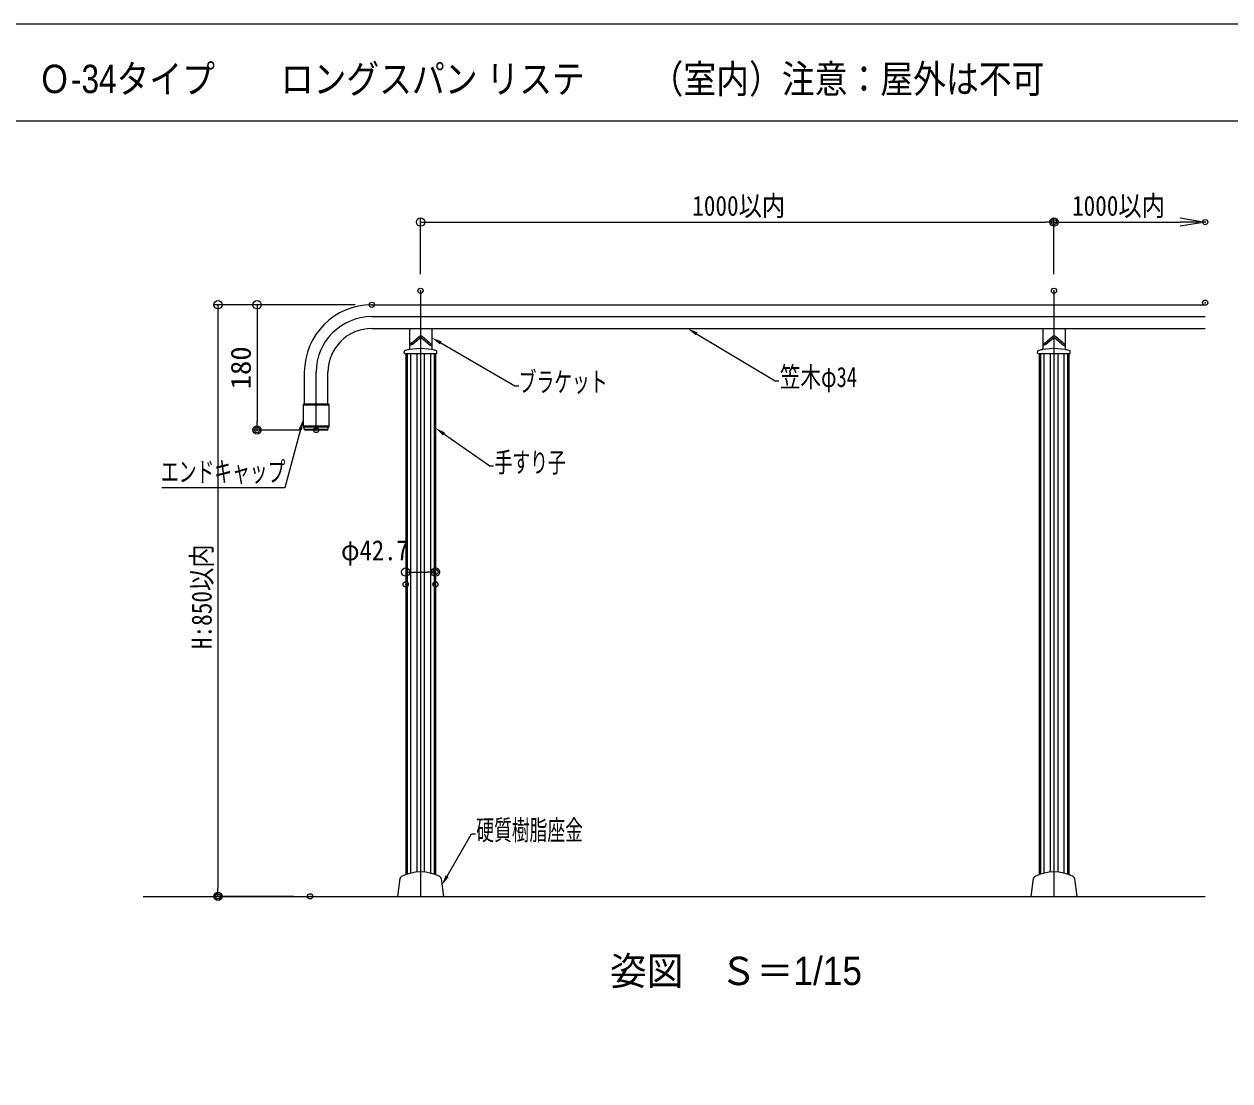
# Model space of a CAD drawing. Units: millimetres, scale not verified, with parts at other scales. Extents: x -1000 to 1000, y -693 to 692.
# Drawn here: x -57 to 521, y 186 to 692 of the extents above; entities that cross this region are included whole.
import ezdxf
from ezdxf.enums import TextEntityAlignment as Align

# ---------------------------------------------------------------- set-up
doc = ezdxf.new("R2010")
doc.units = ezdxf.units.MM
doc.header["$LTSCALE"] = 5
doc.header["$PDMODE"] = 32
doc.header["$PDSIZE"] = 2.5
doc.layers.add('0-0_moji', color=2, linetype='Continuous')
for name, color, linetype, lineweight in [('0-1_zumenwaku', 6, 'Continuous', 9), ('0-2_1', 3, 'Continuous', 9), ('0-3_center', 5, 'Continuous', 9), ('0-4_5', 1, 'Continuous', 9), ('0-5_0', 1, 'Continuous', 9), ('0-6_DEFPOINTS', 7, 'Continuous', 9), ('0-7_2', 4, 'Continuous', 9), ('1-1_sunpou', 1, 'Continuous', 9)]:
    doc.layers.add(name, color=color, linetype=linetype, lineweight=lineweight)
doc.styles.add('ＭＳ ゴシック', font='')
doc.styles.add('ＭＳ Ｐゴシック', font='')
doc.styles.get('ＭＳ ゴシック').set_extended_font_data('MS Gothic')
doc.styles.get('ＭＳ Ｐゴシック').set_extended_font_data('MS PGothic')

# ---------------------------------------------------------------- blocks, each defined once
blk = doc.blocks.new('_ORIGIN')
at = {"layer": '0-5_0'}
blk.add_line((0, 0), (-5, 0), dxfattribs=at)
blk.add_circle((0, 0), 2.5, dxfattribs=at)
blk = doc.blocks.new('_OPEN')
at = {"layer": '0-5_0'}
blk.add_line((0, 0), (-5, 0), dxfattribs=at)
blk.add_lwpolyline([(-5, 0.833), (0, 0), (-5, -0.833)], dxfattribs=at)
blk = doc.blocks.new('MLeader10')
at = {"layer": '1-1_sunpou'}
blk.add_lwpolyline([(144.159, 496.048), (166.142, 480.76), (167.942, 480.76)], dxfattribs=at)
at = {"layer": '1-1_sunpou', "color": 11}
blk.add_solid([(143.683, 495.364), (144.635, 496.732), (140.054, 498.903)], dxfattribs=at)
at = {"layer": '1-1_sunpou', "color": 2, "style": 'ＭＳ ゴシック', "width": 0.65}
blk.add_text('手すり子', height=9.604, dxfattribs=at).set_placement((168.392, 474.764), align=Align.BOTTOM_LEFT)
blk = doc.blocks.new('MLeader11')
at = {"layer": '1-1_sunpou'}
blk.add_lwpolyline([(265.136, 543.995), (302.777, 521.442), (304.577, 521.442)], dxfattribs=at)
at = {"layer": '1-1_sunpou', "color": 11}
blk.add_solid([(264.708, 543.28), (265.564, 544.71), (260.847, 546.565)], dxfattribs=at)
at = {"layer": '1-1_sunpou', "color": 2, "style": 'ＭＳ ゴシック', "width": 0.75}
blk.add_text('笠木φ34', height=9.621, dxfattribs=at).set_placement((305.027, 515.642), align=Align.BOTTOM_LEFT)
blk = doc.blocks.new('MLeader12')
at = {"layer": '1-1_sunpou'}
blk.add_lwpolyline([(142.601, 539.647), (178.122, 519.138), (179.922, 519.138)], dxfattribs=at)
at = {"layer": '1-1_sunpou', "color": 11}
blk.add_solid([(142.184, 538.925), (143.018, 540.368), (138.271, 542.147)], dxfattribs=at)
at = {"layer": '1-1_sunpou', "color": 2, "style": 'ＭＳ ゴシック', "width": 0.65}
blk.add_text('ブラケット', height=9.604, dxfattribs=at).set_placement((179.928, 513.288), align=Align.BOTTOM_LEFT)
blk = doc.blocks.new('MLeader13')
at = {"layer": '1-1_sunpou'}
blk.add_lwpolyline([(145.62, 284.244), (157.369, 304.594), (159.169, 304.594)], dxfattribs=at)
at = {"layer": '1-1_sunpou', "color": 11}
blk.add_solid([(146.341, 283.827), (144.898, 284.66), (143.12, 279.913)], dxfattribs=at)
at = {"layer": '1-1_sunpou', "color": 2, "style": 'ＭＳ ゴシック', "width": 0.65}
blk.add_text('硬質樹脂座金', height=9.604, dxfattribs=at).set_placement((159.619, 298.663), align=Align.BOTTOM_LEFT)
blk = doc.blocks.new('MLeader14')
at = {"layer": '1-1_sunpou'}
blk.add_line((66.103, 470.278), (8.983, 470.278), dxfattribs=at)
blk.add_lwpolyline([(75.39, 498.139), (67.903, 470.278), (66.103, 470.278)], dxfattribs=at)
at = {"layer": '1-1_sunpou', "color": 11}
blk.add_solid([(74.585, 498.355), (76.195, 497.922), (76.687, 502.967)], dxfattribs=at)
at = {"layer": '1-1_sunpou', "color": 2, "style": 'ＭＳ ゴシック', "width": 0.65}
blk.add_text('エンドキャップ', height=9.604, dxfattribs=at).set_placement((8.594, 470.281), align=Align.BOTTOM_LEFT)

msp = doc.modelspace()

# ---------------------------------------------------------------- linework, layer by layer
at = {"layer": '0-1_zumenwaku'}
msp.add_line((-999.276, 646.007), (644.724, 646.007), dxfattribs=at)
msp.add_lwpolyline([(-1000.276, -692.684), (999.724, -692.684), (999.724, 692.316), (-1000.276, 692.316)], close=True, dxfattribs=at)
at = {"layer": '0-2_1'}
for p, q in [((109.604, 557.898), (508.68, 557.898)), ((109.604, 546.565), (508.68, 546.565)), ((127.604, 546.534), (127.604, 536.742)), ((138.271, 546.534), (138.271, 536.742)), ((430.937, 546.534), (430.937, 536.742)), ((441.604, 546.534), (441.604, 536.742)), ((128.521, 539.553), (132.23, 542.665)), ((129.104, 539.041), (132.723, 542.078)), ((136.771, 539.041), (133.152, 542.078)), ((137.354, 539.553), (133.644, 542.665)), ((431.854, 539.553), (435.564, 542.665)), ((432.437, 539.041), (436.056, 542.078)), ((440.104, 539.041), (436.485, 542.078)), ((440.687, 539.553), (436.978, 542.665)), ((125.104, 534.889), (125.104, 535.427)), ((125.104, 534.889), (125.104, 535.427)), ((125.437, 534.556), (140.437, 534.556)), ((125.821, 534.556), (125.821, 284.988)), ((140.054, 534.556), (140.054, 284.988)), ((140.771, 534.889), (140.771, 535.427)), ((140.771, 534.889), (140.771, 535.427)), ((428.437, 534.889), (428.437, 535.427)), ((428.437, 534.889), (428.437, 535.427)), ((428.771, 534.556), (443.771, 534.556)), ((429.154, 534.556), (429.154, 284.988)), ((443.387, 534.556), (443.387, 284.988)), ((444.104, 534.889), (444.104, 535.427)), ((444.104, 534.889), (444.104, 535.427)), ((77.271, 525.565), (77.271, 510.265)), ((88.604, 510.265), (88.604, 525.565)), ((76.687, 509.932), (76.687, 499.765)), ((88.854, 510.265), (77.021, 510.265)), ((89.187, 499.765), (89.187, 509.932)), ((77.021, 499.432), (88.854, 499.432)), ((77.271, 498.265), (77.271, 499.432)), ((88.271, 497.932), (77.604, 497.932)), ((88.604, 499.432), (88.604, 498.265)), ((123.055, 283.085), (121.937, 274.598)), ((142.82, 283.085), (143.937, 274.598)), ((426.388, 283.085), (425.271, 274.598)), ((446.153, 283.085), (447.271, 274.598)), ((121.937, 274.598), (143.937, 274.598)), ((425.271, 274.598), (447.271, 274.598))]:
    msp.add_line(p, q, dxfattribs=at)
at = {"layer": '0-2_1', "color": 4}
for p, q in [((76.687, 509.932), (89.187, 509.932)), ((89.187, 499.765), (76.687, 499.765)), ((77.271, 498.265), (88.604, 498.265))]:
    msp.add_line(p, q, dxfattribs=at)
at = {"layer": '0-2_1'}
for points in [[(127.827, 539.184), (127.807, 539.181), (127.787, 539.177), (127.767, 539.175), (127.746, 539.172), (127.726, 539.169), (127.706, 539.167), (127.686, 539.164), (127.665, 539.162), (127.645, 539.16), (127.624, 539.158), (127.604, 539.156)], [(127.962, 538.475), (127.93, 538.47), (127.898, 538.466), (127.865, 538.462), (127.833, 538.459), (127.801, 538.456), (127.768, 538.454), (127.735, 538.452), (127.703, 538.451), (127.67, 538.449), (127.637, 538.448), (127.604, 538.447)], [(128.521, 539.553), (128.504, 539.54), (128.487, 539.527), (128.471, 539.515), (128.454, 539.503), (128.437, 539.49), (128.42, 539.478), (128.404, 539.465), (128.387, 539.453), (128.37, 539.441), (128.353, 539.429), (128.336, 539.417), (128.319, 539.406), (128.302, 539.394), (128.285, 539.383), (128.268, 539.371), (128.25, 539.36), (128.233, 539.349), (128.216, 539.339), (128.198, 539.328), (128.181, 539.318), (128.163, 539.308), (128.145, 539.299), (128.128, 539.289), (128.11, 539.28), (128.092, 539.271), (128.074, 539.263), (128.055, 539.254), (128.037, 539.246), (128.019, 539.239), (128, 539.232), (127.981, 539.225), (127.962, 539.218), (127.943, 539.212), (127.924, 539.207), (127.905, 539.201), (127.886, 539.197), (127.866, 539.192), (127.846, 539.188), (127.827, 539.184)], [(129.104, 539.041), (129.076, 539.022), (129.048, 539.003), (129.02, 538.984), (128.992, 538.965), (128.964, 538.946), (128.935, 538.928), (128.907, 538.909), (128.879, 538.89), (128.851, 538.872), (128.823, 538.854), (128.794, 538.836), (128.766, 538.818), (128.737, 538.8), (128.709, 538.783), (128.68, 538.766), (128.652, 538.749), (128.623, 538.732), (128.594, 538.716), (128.565, 538.7), (128.536, 538.684), (128.507, 538.669), (128.478, 538.654), (128.449, 538.64), (128.419, 538.625), (128.39, 538.612), (128.36, 538.599), (128.33, 538.586), (128.3, 538.574), (128.27, 538.562), (128.24, 538.551), (128.21, 538.54), (128.179, 538.53), (128.149, 538.52), (128.118, 538.511), (128.087, 538.503), (128.056, 538.495), (128.025, 538.488), (127.993, 538.481), (127.962, 538.475)], [(136.771, 539.041), (136.799, 539.022), (136.827, 539.003), (136.855, 538.984), (136.883, 538.965), (136.911, 538.946), (136.939, 538.928), (136.968, 538.909), (136.996, 538.89), (137.024, 538.872), (137.052, 538.854), (137.081, 538.836), (137.109, 538.818), (137.137, 538.8), (137.166, 538.783), (137.195, 538.766), (137.223, 538.749), (137.252, 538.732), (137.281, 538.716), (137.31, 538.7), (137.339, 538.684), (137.368, 538.669), (137.397, 538.654), (137.426, 538.64), (137.456, 538.625), (137.485, 538.612), (137.515, 538.599), (137.545, 538.586), (137.574, 538.574), (137.604, 538.562), (137.635, 538.551), (137.665, 538.54), (137.695, 538.53), (137.726, 538.52), (137.757, 538.511), (137.788, 538.503), (137.819, 538.495), (137.85, 538.488), (137.882, 538.481), (137.913, 538.475)], [(137.354, 539.553), (137.371, 539.54), (137.387, 539.527), (137.404, 539.515), (137.421, 539.503), (137.438, 539.49), (137.454, 539.478), (137.471, 539.465), (137.488, 539.453), (137.505, 539.441), (137.522, 539.429), (137.539, 539.417), (137.556, 539.406), (137.573, 539.394), (137.59, 539.383), (137.607, 539.371), (137.624, 539.36), (137.642, 539.349), (137.659, 539.339), (137.676, 539.328), (137.694, 539.318), (137.712, 539.308), (137.729, 539.299), (137.747, 539.289), (137.765, 539.28), (137.783, 539.271), (137.801, 539.263), (137.819, 539.254), (137.838, 539.246), (137.856, 539.239), (137.875, 539.232), (137.894, 539.225), (137.912, 539.218), (137.931, 539.212), (137.95, 539.207), (137.97, 539.201), (137.989, 539.197), (138.009, 539.192), (138.028, 539.188), (138.048, 539.184)], [(137.913, 538.475), (137.945, 538.47), (137.977, 538.466), (138.009, 538.462), (138.042, 538.459), (138.074, 538.456), (138.107, 538.454), (138.139, 538.452), (138.172, 538.451), (138.205, 538.449), (138.238, 538.448), (138.271, 538.447)], [(138.048, 539.184), (138.068, 539.181), (138.088, 539.177), (138.108, 539.175), (138.128, 539.172), (138.149, 539.169), (138.169, 539.167), (138.189, 539.164), (138.21, 539.162), (138.23, 539.16), (138.25, 539.158), (138.271, 539.156)], [(431.16, 539.184), (431.14, 539.181), (431.12, 539.177), (431.1, 539.175), (431.08, 539.172), (431.06, 539.169), (431.039, 539.167), (431.019, 539.164), (430.999, 539.162), (430.978, 539.16), (430.958, 539.158), (430.937, 539.156)], [(431.295, 538.475), (431.263, 538.47), (431.231, 538.466), (431.199, 538.462), (431.166, 538.459), (431.134, 538.456), (431.101, 538.454), (431.069, 538.452), (431.036, 538.451), (431.003, 538.449), (430.97, 538.448), (430.937, 538.447)], [(431.854, 539.553), (431.837, 539.54), (431.821, 539.527), (431.804, 539.515), (431.787, 539.503), (431.77, 539.49), (431.754, 539.478), (431.737, 539.465), (431.72, 539.453), (431.703, 539.441), (431.686, 539.429), (431.669, 539.417), (431.652, 539.406), (431.635, 539.394), (431.618, 539.383), (431.601, 539.371), (431.584, 539.36), (431.566, 539.349), (431.549, 539.339), (431.532, 539.328), (431.514, 539.318), (431.497, 539.308), (431.479, 539.299), (431.461, 539.289), (431.443, 539.28), (431.425, 539.271), (431.407, 539.263), (431.389, 539.254), (431.37, 539.246), (431.352, 539.239), (431.333, 539.232), (431.315, 539.225), (431.296, 539.218), (431.277, 539.212), (431.258, 539.207), (431.238, 539.201), (431.219, 539.197), (431.199, 539.192), (431.18, 539.188), (431.16, 539.184)], [(432.437, 539.041), (432.409, 539.022), (432.381, 539.003), (432.353, 538.984), (432.325, 538.965), (432.297, 538.946), (432.269, 538.928), (432.241, 538.909), (432.212, 538.89), (432.184, 538.872), (432.156, 538.854), (432.128, 538.836), (432.099, 538.818), (432.071, 538.8), (432.042, 538.783), (432.014, 538.766), (431.985, 538.749), (431.956, 538.732), (431.927, 538.716), (431.898, 538.7), (431.869, 538.684), (431.84, 538.669), (431.811, 538.654), (431.782, 538.64), (431.753, 538.625), (431.723, 538.612), (431.693, 538.599), (431.664, 538.586), (431.634, 538.574), (431.604, 538.562), (431.573, 538.551), (431.543, 538.54), (431.513, 538.53), (431.482, 538.52), (431.451, 538.511), (431.42, 538.503), (431.389, 538.495), (431.358, 538.488), (431.327, 538.481), (431.295, 538.475)], [(440.104, 539.041), (440.132, 539.022), (440.16, 539.003), (440.188, 538.984), (440.216, 538.965), (440.245, 538.946), (440.273, 538.928), (440.301, 538.909), (440.329, 538.89), (440.357, 538.872), (440.386, 538.854), (440.414, 538.836), (440.442, 538.818), (440.471, 538.8), (440.499, 538.783), (440.528, 538.766), (440.557, 538.749), (440.585, 538.732), (440.614, 538.716), (440.643, 538.7), (440.672, 538.684), (440.701, 538.669), (440.73, 538.654), (440.76, 538.64), (440.789, 538.625), (440.818, 538.612), (440.848, 538.599), (440.878, 538.586), (440.908, 538.574), (440.938, 538.562), (440.968, 538.551), (440.998, 538.54), (441.029, 538.53), (441.059, 538.52), (441.09, 538.511), (441.121, 538.503), (441.152, 538.495), (441.183, 538.488), (441.215, 538.481), (441.247, 538.475)], [(440.687, 539.553), (440.704, 539.54), (440.721, 539.527), (440.738, 539.515), (440.754, 539.503), (440.771, 539.49), (440.788, 539.478), (440.805, 539.465), (440.821, 539.453), (440.838, 539.441), (440.855, 539.429), (440.872, 539.417), (440.889, 539.406), (440.906, 539.394), (440.923, 539.383), (440.94, 539.371), (440.958, 539.36), (440.975, 539.349), (440.992, 539.339), (441.01, 539.328), (441.027, 539.318), (441.045, 539.308), (441.063, 539.299), (441.08, 539.289), (441.098, 539.28), (441.116, 539.271), (441.134, 539.263), (441.153, 539.254), (441.171, 539.246), (441.19, 539.239), (441.208, 539.232), (441.227, 539.225), (441.246, 539.218), (441.265, 539.212), (441.284, 539.207), (441.303, 539.201), (441.323, 539.197), (441.342, 539.192), (441.362, 539.188), (441.382, 539.184)], [(441.247, 538.475), (441.278, 538.47), (441.31, 538.466), (441.343, 538.462), (441.375, 538.459), (441.407, 538.456), (441.44, 538.454), (441.473, 538.452), (441.506, 538.451), (441.538, 538.449), (441.571, 538.448), (441.604, 538.447)], [(441.382, 539.184), (441.401, 539.181), (441.421, 539.177), (441.442, 539.175), (441.462, 539.172), (441.482, 539.169), (441.502, 539.167), (441.522, 539.164), (441.543, 539.162), (441.563, 539.16), (441.584, 539.158), (441.604, 539.156)]]:
    msp.add_lwpolyline(points, dxfattribs=at)
for centre, radius, start, end in [((109.604, 525.565), 32.333, 90, 180), ((109.604, 525.565), 21, 90, 180), ((132.937, 541.823), 1.1, 50, 130), ((436.271, 541.823), 1.1, 50, 130), ((132.937, 541.823), 0.333, 50, 130), ((436.271, 541.823), 0.333, 50, 130), ((125.771, 535.427), 0.667, 102.67308, 180), ((125.771, 535.427), 0.667, 102.67308, 180), ((125.437, 534.889), 0.333, 180, 270), ((132.937, 503.556), 33.333, 77.32692, 102.67308), ((127.271, 536.742), 0.333, 279.68997, 0), ((138.604, 536.742), 0.333, 180, 260.31003), ((140.104, 535.427), 0.667, 360, 77.32692), ((140.104, 535.427), 0.667, 360, 77.32692), ((140.437, 534.889), 0.333, 270, 0), ((429.104, 535.427), 0.667, 102.67308, 180), ((429.104, 535.427), 0.667, 102.67308, 180), ((428.771, 534.889), 0.333, 180, 270), ((436.271, 503.556), 33.333, 77.32692, 102.67308), ((430.604, 536.742), 0.333, 279.68997, 0), ((441.937, 536.742), 0.333, 180, 260.31003), ((443.437, 535.427), 0.667, 360, 77.32692), ((443.437, 535.427), 0.667, 360, 77.32692), ((443.771, 534.889), 0.333, 270, 0), ((77.021, 509.932), 0.333, 90, 180), ((88.854, 509.932), 0.333, 0, 90), ((77.021, 499.765), 0.333, 180, 270), ((77.604, 498.265), 0.333, 180, 270), ((88.271, 498.265), 0.333, 270, 0), ((88.854, 499.765), 0.333, 270, 0), ((124.377, 282.911), 1.333, 116.5654, 172.5), ((132.937, 265.789), 20.476, 63.4346, 116.5654), ((141.498, 282.911), 1.333, 7.5, 63.4346), ((427.71, 282.911), 1.333, 116.5654, 172.5), ((436.271, 265.789), 20.476, 63.4346, 116.5654), ((444.832, 282.911), 1.333, 7.5, 63.4346)]:
    msp.add_arc(centre, radius, start, end, dxfattribs=at)
at = {"layer": '0-3_center'}
for p, q in [((132.937, 564.627), (132.937, 274.598)), ((436.271, 564.627), (436.271, 274.598)), ((109.604, 552.232), (508.68, 552.232)), ((82.937, 497.932), (82.937, 525.565))]:
    msp.add_line(p, q, dxfattribs=at)
msp.add_arc((109.604, 525.565), 26.667, 90, 180, dxfattribs=at)
at = {"layer": '0-4_5'}
msp.add_line((0.157, 274.598), (508.703, 274.598), dxfattribs=at)
at = {"layer": '0-5_0'}
for p, q in [((125.821, 432.061), (125.821, 431.902)), ((129.821, 429.902), (136.054, 429.902)), ((140.054, 432.061), (140.054, 431.902))]:
    msp.add_line(p, q, dxfattribs=at)
at = {"layer": '0-6_DEFPOINTS'}
for p in [(436.271, 597.492), (508.703, 597.492), (132.937, 564.627), (436.271, 564.627), (508.703, 558.898), (109.604, 557.898), (54.671, 497.932), (82.937, 497.932), (140.054, 429.902), (125.821, 424.061), (140.054, 424.061), (35.922, 274.598), (80.016, 274.598)]:
    msp.add_point(p, dxfattribs=at)
at = {"layer": '0-7_2'}
for p, q in [((126.487, 534.556), (126.487, 285.222)), ((128.154, 534.556), (128.154, 285.698)), ((131.154, 534.556), (131.154, 286.187)), ((134.721, 534.556), (134.721, 286.187)), ((137.721, 534.556), (137.721, 285.698)), ((139.387, 534.556), (139.387, 285.222)), ((429.821, 534.556), (429.821, 285.222)), ((431.487, 534.556), (431.487, 285.698)), ((434.487, 534.556), (434.487, 286.187)), ((438.054, 534.556), (438.054, 286.187)), ((441.054, 534.556), (441.054, 285.698)), ((442.721, 534.556), (442.721, 285.222))]:
    msp.add_line(p, q, dxfattribs=at)
at = {"layer": '1-1_sunpou'}
for p, q in [((132.937, 572.627), (132.937, 599.492)), ((136.937, 597.492), (432.271, 597.492)), ((436.271, 572.627), (436.271, 599.492)), ((436.271, 572.627), (436.271, 599.492)), ((436.271, 597.492), (496.703, 597.492)), ((101.604, 557.898), (33.922, 557.898)), ((101.604, 557.898), (52.671, 557.898)), ((35.922, 553.898), (35.922, 278.598)), ((54.671, 553.898), (54.671, 501.932)), ((74.937, 497.932), (52.671, 497.932)), ((72.016, 274.598), (33.922, 274.598))]:
    msp.add_line(p, q, dxfattribs=at)

# ---------------------------------------------------------------- block references
at = {"layer": '0-5_0', "xscale": 0.8, "yscale": 0.8, "rotation": 180}
msp.add_blockref('_ORIGIN', (125.821, 429.902), dxfattribs=at)
at = {"layer": '0-5_0', "xscale": 0.8, "yscale": 0.8}
msp.add_blockref('_ORIGIN', (140.054, 429.902), dxfattribs=at)
at = {"layer": '1-1_sunpou', "xscale": 0.8, "yscale": 0.8}
for p, rotation in [((132.937, 597.492), 180), ((35.922, 557.898), 90), ((54.671, 557.898), 90), ((54.671, 497.932), 270), ((35.922, 274.598), 270)]:
    msp.add_blockref('_ORIGIN', p, dxfattribs=dict(at, rotation=rotation))
at = {"layer": '1-1_sunpou'}
for name, p, xscale, yscale in [('_ORIGIN', (436.271, 597.492), 0.8, 0.8), ('_OPEN', (508.703, 597.492), 2.4, 2.4)]:
    msp.add_blockref(name, p, dxfattribs=dict(at, xscale=xscale, yscale=yscale))
for name in ['MLeader11', 'MLeader12', 'MLeader14', 'MLeader10', 'MLeader13']:
    msp.add_blockref(name, (0, 0), dxfattribs=at)

# ---------------------------------------------------------------- texts
at = {"layer": '0-0_moji', "style": 'ＭＳ Ｐゴシック'}
for s, width, p in [('Ｏ-34タイプ\u3000\u3000ロングスパン リステ\u3000\u3000（室内）注意：屋外は不可', 0.85, (-50.178, 655.218)), ('姿図\u3000Ｓ＝1/15', 0.95, (223.665, 228.051))]:
    msp.add_text(s, height=13.56, dxfattribs=dict(at, width=width)).set_placement(p, align=Align.BOTTOM_LEFT)
at = {"layer": '0-5_0', "color": 2, "style": 'ＭＳ ゴシック', "width": 0.9}
msp.add_text('φ42.7', height=9.604, dxfattribs=at).set_placement((94.811, 432.659), align=Align.BOTTOM_LEFT)
at = {"layer": '1-1_sunpou', "color": 2, "style": 'ＭＳ ゴシック', "width": 0.85}
for p in [(263.037, 597.641), (444.92, 597.641)]:
    msp.add_text('1000以内', height=9.604, dxfattribs=at).set_placement(p, align=Align.BOTTOM_LEFT)
at = {"layer": '1-1_sunpou', "color": 2, "style": 'ＭＳ ゴシック'}
for s, height, width, p in [('180', 9.604, 1.05, (54.521, 517.415)), ('H:850以内', 9.621, 0.85, (35.773, 393.015))]:
    msp.add_text(s, height=height, rotation=90, dxfattribs=dict(at, width=width)).set_placement(p, align=Align.BOTTOM_LEFT)

doc.saveas('drawing.dxf')
